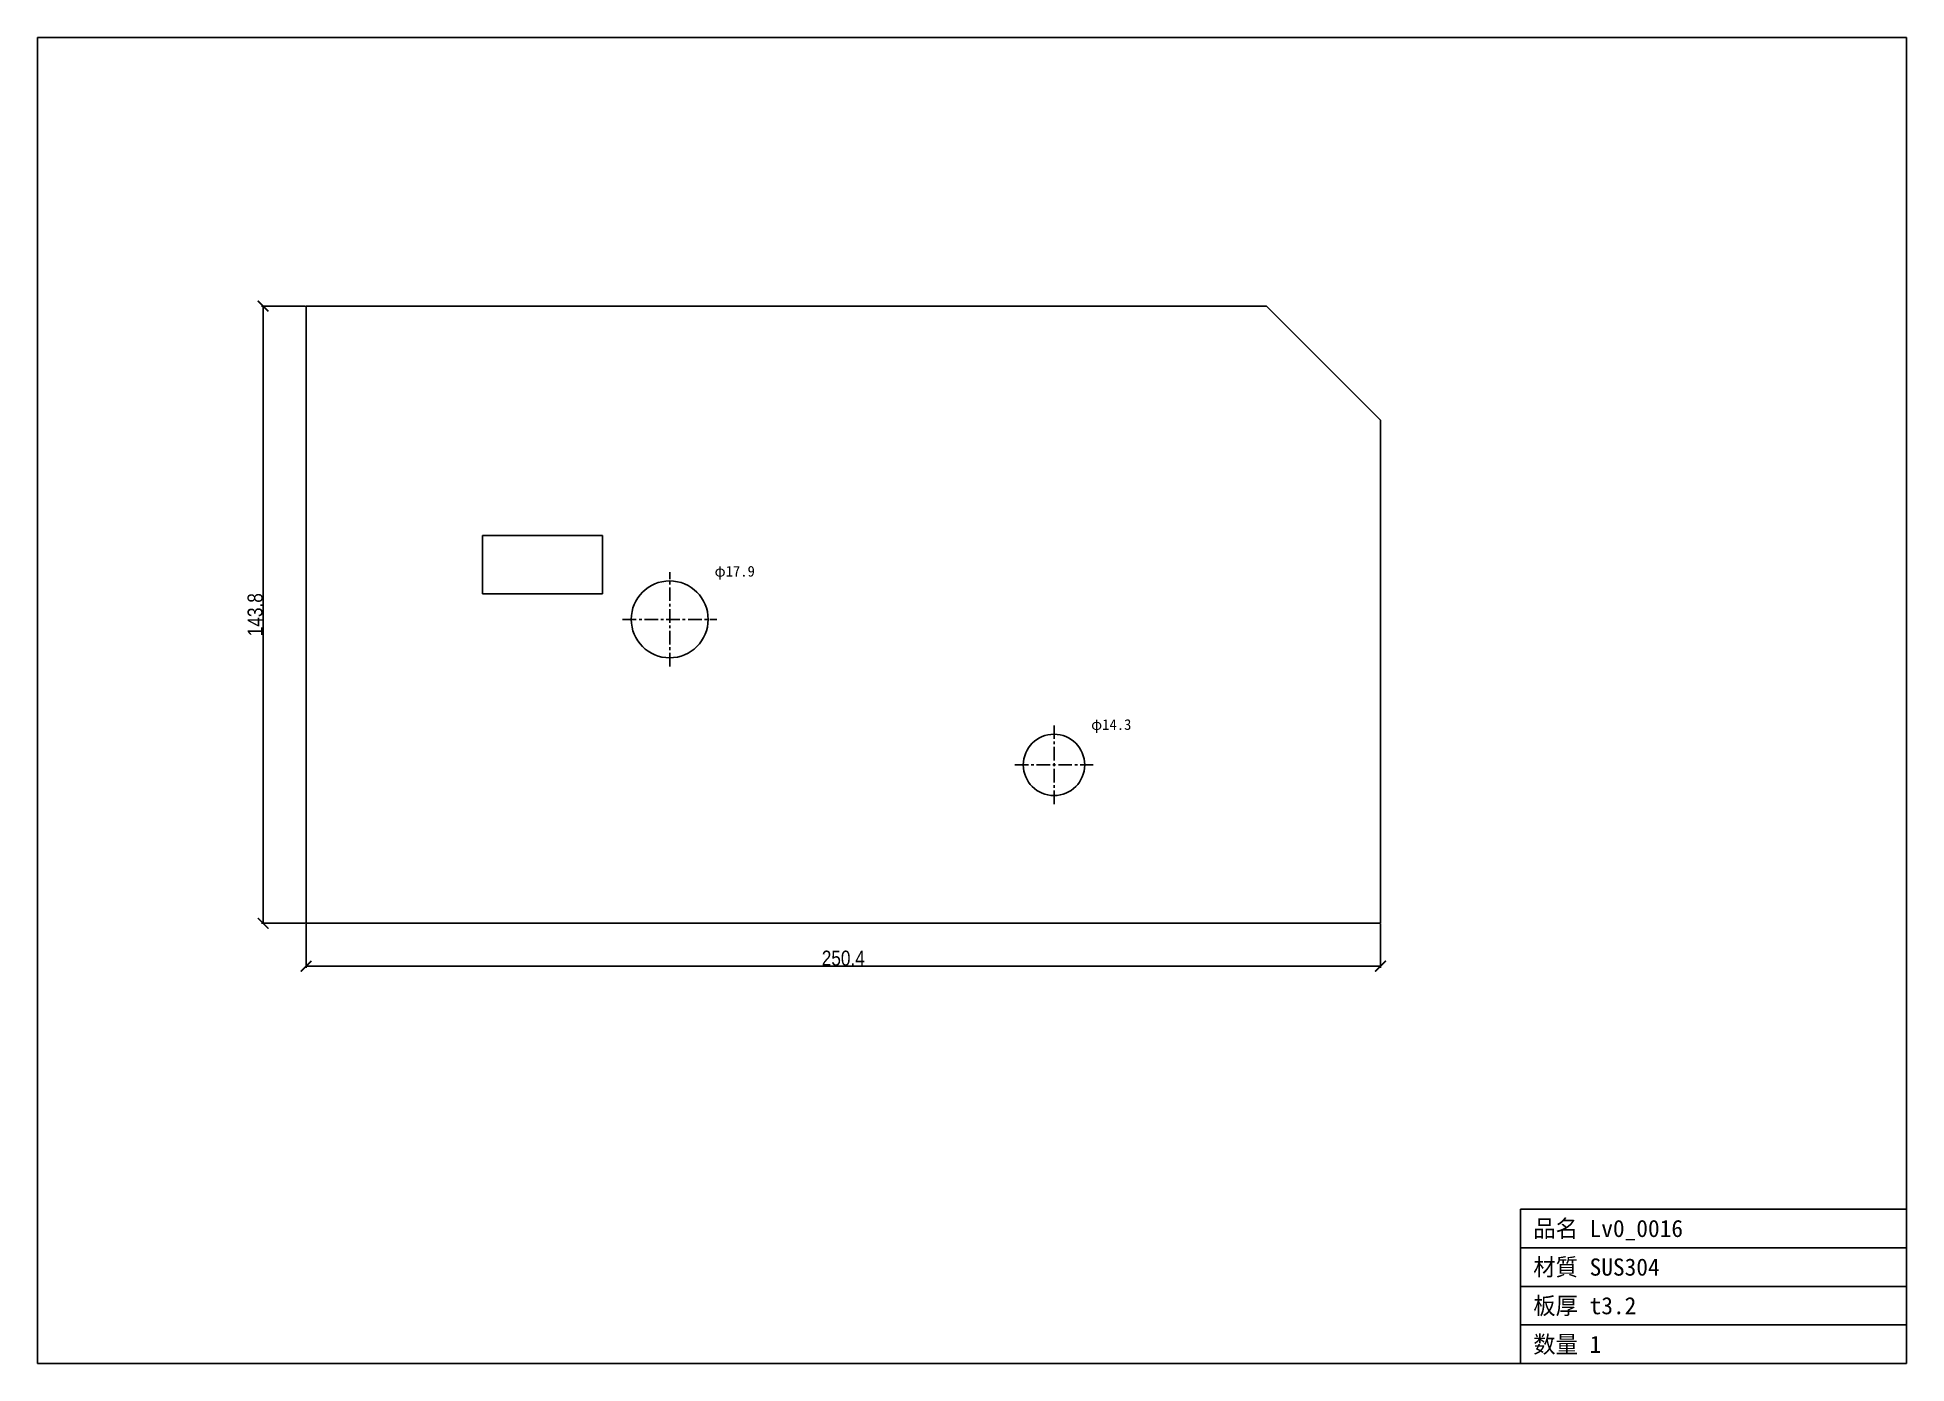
# Model space of a CAD drawing. Header units: millimetres. Extents: x -63 to 373, y -103 to 206.
import ezdxf

# ---------------------------------------------------------------- set-up
doc = ezdxf.new("R2010")
doc.units = ezdxf.units.MM
doc.linetypes.add('CENTER', pattern=[5.08, 3.175, -0.635, 0.635, -0.635])
doc.styles.add('OpenSansCondensed-Light', font='OpenSansCondensed-Light.ttf')
doc.dimstyles.new('EZDXF', dxfattribs={"dimtxt": 0.25, "dimasz": 0.175, "dimexe": 0.375, "dimexo": 0.125, "dimgap": 0.1, "dimtad": 1, "dimlfac": 100, "dimzin": 12, "dimdsep": 46, "dimtxsty": 'OpenSansCondensed-Light', "dimblk": 'ARCHTICK', "dimcen": 2.5, "dimazin": 3, "dimtfac": 0.5, "dimtmove": 2, "dimatfit": 3})

# ---------------------------------------------------------------- blocks, each defined once
blk = doc.blocks.new('_ARCHTICK')
at = {"color": 0, "linetype": 'BYBLOCK', "const_width": 0.15}
blk.add_lwpolyline([(-0.5, -0.5), (0.5, 0.5)], dxfattribs=at)

msp = doc.modelspace()

# ---------------------------------------------------------------- linework, layer by layer
at = {"color": 7, "linetype": 'CONTINUOUS'}
for p, q in [((373.04, 206.44), (-62.61, 206.44)), ((-62.61, 206.44), (-62.61, -102.61)), ((373.04, -102.61), (373.04, 206.44)), ((0, 143.83), (0, 0)), ((104.83, 143.83), (0, 143.83)), ((130.3, 143.83), (104.83, 143.83)), ((223.88, 143.83), (130.3, 143.83)), ((250.44, 117.28), (223.88, 143.83)), ((250.44, 0), (250.43, 117.28)), ((41.13, 81.26), (41.13, 90.34)), ((41.13, 90.34), (69.13, 90.34)), ((69.13, 90.34), (69.13, 83.24)), ((69.13, 83.24), (69.13, 79.62)), ((41.13, 79.77), (41.13, 81.27)), ((41.13, 76.76), (41.13, 79.77)), ((69.13, 79.62), (69.13, 76.76)), ((69.13, 76.76), (41.13, 76.76)), ((0, 0), (250.43, 0)), ((283.04, -102.61), (283.04, -66.61)), ((283.04, -66.61), (373.04, -66.61)), ((283.04, -75.61), (373.04, -75.61)), ((283.04, -84.61), (373.04, -84.61)), ((283.04, -93.61), (373.04, -93.61)), ((-62.61, -102.61), (373.04, -102.61))]:
    msp.add_line(p, q, dxfattribs=at)
at = {"color": 1, "linetype": 'CENTER'}
for p, q in [((84.76, 59.87), (84.76, 81.79)), ((73.8, 70.83), (95.72, 70.83)), ((174.33, 27.76), (174.33, 46.06)), ((165.18, 36.91), (183.48, 36.91))]:
    msp.add_line(p, q, dxfattribs=at)
at = {"color": 7, "linetype": 'CONTINUOUS'}
msp.add_circle((84.76, 70.83), 8.96, dxfattribs=at)
for start, end in [(0, 180), (180, 0)]:
    msp.add_arc((174.33, 36.91), 7.15, start, end, dxfattribs=at)

# ---------------------------------------------------------------- texts
at = {"color": 2}
for s, height, p in [('φ17.9', 2.5, (95.22, 80.79)), ('φ14.3', 2.5, (182.98, 45.06)), ('品名 Lv0_0016', 4, (286.04, -73.11)), ('材質 SUS304', 4, (286.04, -82.11)), ('板厚 t3.2', 4, (286.04, -91.11)), ('数量 1', 4, (286.04, -100.11))]:
    msp.add_text(s, height=height, dxfattribs=at).set_placement(p)

# ---------------------------------------------------------------- dimensions: what is measured, and where the dimension line sits
at = {"color": 8}
msp.add_linear_dim(base=(-10, 0), p1=(0, 0), p2=(0, 143.83), angle=90, dimstyle='EZDXF', override={"dimtxt": 3.5, "dimasz": 2.5, "dimdec": 1, "dimlfac": 1}, dxfattribs=at).render()
msp.add_linear_dim(base=(0, -10), p1=(0, 0), p2=(250.44, 0), dimstyle='EZDXF', override={"dimtxt": 3.5, "dimasz": 2.5, "dimdec": 1, "dimlfac": 1}, dxfattribs=at).render()

doc.saveas('drawing.dxf')
